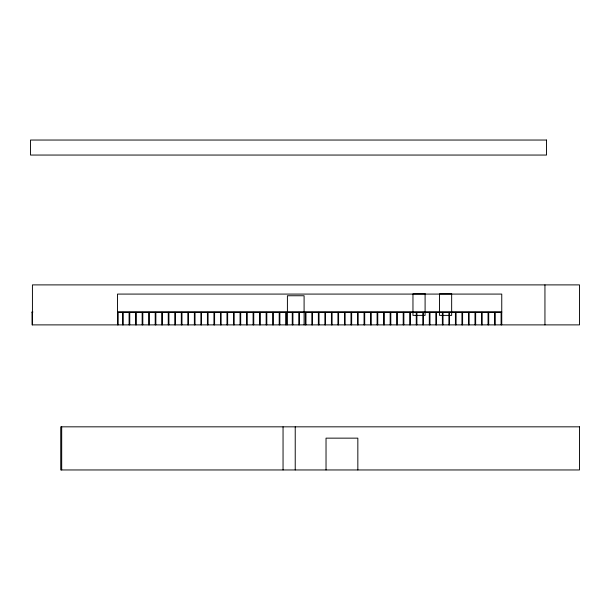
<?xml version="1.0" encoding="UTF-8"?>
<svg xmlns="http://www.w3.org/2000/svg" width="610" height="610" viewBox="0 0 610 610"><rect width="100%" height="100%" fill="white"/><g stroke="black" fill="none" stroke-linecap="round" stroke-linejoin="round"><path stroke-width="0.91" d="M32.818 311.832L32.04 311.832L32.101 324.886L579.5 324.886L579.5 284.893L32.429 284.893L32.429 324.886M117.509 311.832L501.755 311.832M32.04 312.35L32.757 312.35M117.509 312.35L501.755 312.35M544.943 284.893L544.943 324.886M501.755 324.886L501.755 294.081L117.509 294.081L117.509 324.886M501.107 312.35L501.107 324.886M495.228 312.35L495.228 324.886M494.58 312.35L494.58 324.886M488.709 312.35L488.709 324.886M488.053 312.35L488.053 324.886M482.182 312.35L482.182 324.886M481.526 312.35L481.526 324.886M475.655 312.35L475.655 324.886M474.999 312.35L474.999 324.886M469.128 312.35L469.128 324.886M468.472 312.35L468.472 324.886M462.601 312.35L462.601 324.886M461.945 312.35L461.945 324.886M456.074 312.35L456.074 324.886M455.418 312.35L455.418 324.886M449.547 312.35L449.547 324.886M448.891 312.35L448.891 324.886M443.02 312.35L443.02 324.886M442.372 312.35L442.372 324.886M436.493 312.35L436.493 324.886M435.845 312.35L435.845 324.886M429.966 312.35L429.966 324.886M429.318 312.35L429.318 324.886M423.439 312.35L423.439 324.886M422.791 312.35L422.791 324.886M416.912 312.35L416.912 324.886M416.264 312.35L416.264 324.886M410.393 312.35L410.393 324.886M409.737 312.35L409.737 324.886M403.866 312.35L403.866 324.886M403.21 312.35L403.21 324.886M397.339 312.35L397.339 324.886M396.683 312.35L396.683 324.886M390.812 312.35L390.812 324.886M390.156 312.35L390.156 324.886M384.285 312.35L384.285 324.886M383.629 312.35L383.629 324.886M377.758 312.35L377.758 324.886M377.102 312.35L377.102 324.886M371.231 312.35L371.231 324.886M370.575 312.35L370.575 324.886M364.704 312.35L364.704 324.886M364.056 312.35L364.056 324.886M358.177 312.35L358.177 324.886M357.841 469.959L357.841 438.148L326.03 438.148L326.03 469.959M357.529 312.35L357.529 324.886M351.65 312.35L351.65 324.886M351.002 312.35L351.002 324.886M345.123 312.35L345.123 324.886M344.475 312.35L344.475 324.886M338.596 312.35L338.596 324.886M337.948 312.35L337.948 324.886M332.076 312.35L332.076 324.886M331.421 312.35L331.421 324.886M325.549 312.35L325.549 324.886M324.894 312.35L324.894 324.886M319.022 312.35L319.022 324.886M318.367 312.35L318.367 324.886M312.495 312.35L312.495 324.886M311.84 312.35L311.84 324.886M305.968 312.35L305.968 324.886M305.313 312.35L305.313 324.886M304.093 324.886L304.093 295.751L287.409 295.751L287.409 324.886M299.441 312.35L299.441 324.886M298.786 312.35L298.786 324.886M295.225 426.832L295.225 469.959M292.914 312.35L292.914 324.886M292.259 312.35L292.259 324.886M286.387 312.35L286.387 324.886M285.732 312.35L285.732 324.886M283.048 426.832L283.048 469.959M279.86 312.35L279.86 324.886M279.212 312.35L279.212 324.886M273.333 312.35L273.333 324.886M272.685 312.35L272.685 324.886M266.806 312.35L266.806 324.886M266.158 312.35L266.158 324.886M260.279 312.35L260.279 324.886M259.631 312.35L259.631 324.886M253.752 312.35L253.752 324.886M253.104 312.35L253.104 324.886M247.233 312.35L247.233 324.886M246.577 312.35L246.577 324.886M240.706 312.35L240.706 324.886M240.05 312.35L240.05 324.886M234.179 312.35L234.179 324.886M233.523 312.35L233.523 324.886M227.652 312.35L227.652 324.886M226.996 312.35L226.996 324.886M221.125 312.35L221.125 324.886M220.469 312.35L220.469 324.886M214.598 312.35L214.598 324.886M213.942 312.35L213.942 324.886M208.071 312.35L208.071 324.886M207.415 312.35L207.415 324.886M201.544 312.35L201.544 324.886M200.896 312.35L200.896 324.886M195.017 312.35L195.017 324.886M194.369 312.35L194.369 324.886M188.49 312.35L188.49 324.886M187.842 312.35L187.842 324.886M181.963 312.35L181.963 324.886M181.315 312.35L181.315 324.886M175.436 312.35L175.436 324.886M174.788 312.35L174.788 324.886M168.917 312.35L168.917 324.886M168.261 312.35L168.261 324.886M162.39 312.35L162.39 324.886M161.734 312.35L161.734 324.886M155.863 312.35L155.863 324.886M155.207 312.35L155.207 324.886M149.336 312.35L149.336 324.886M148.68 312.35L148.68 324.886M142.809 312.35L142.809 324.886M142.153 312.35L142.153 324.886M136.282 312.35L136.282 324.886M135.626 312.35L135.626 324.886M129.755 312.35L129.755 324.886M129.099 312.35L129.099 324.886M123.228 312.35L123.228 324.886M122.579 312.35L122.579 324.886M118.165 312.35L118.165 324.886M61.694 426.832L61.694 469.959M546.529 140.041L30.5 140.041L30.5 155.054L546.529 155.054L546.529 140.041M425.094 293.86L412.962 293.86L412.962 315.385L425.094 315.385L425.094 293.86M451.659 293.86L439.528 293.86L439.528 315.385L451.659 315.385L451.659 293.86M579.477 426.832L60.741 426.832L60.741 469.959L579.477 469.959L579.477 426.832"/></g></svg>
